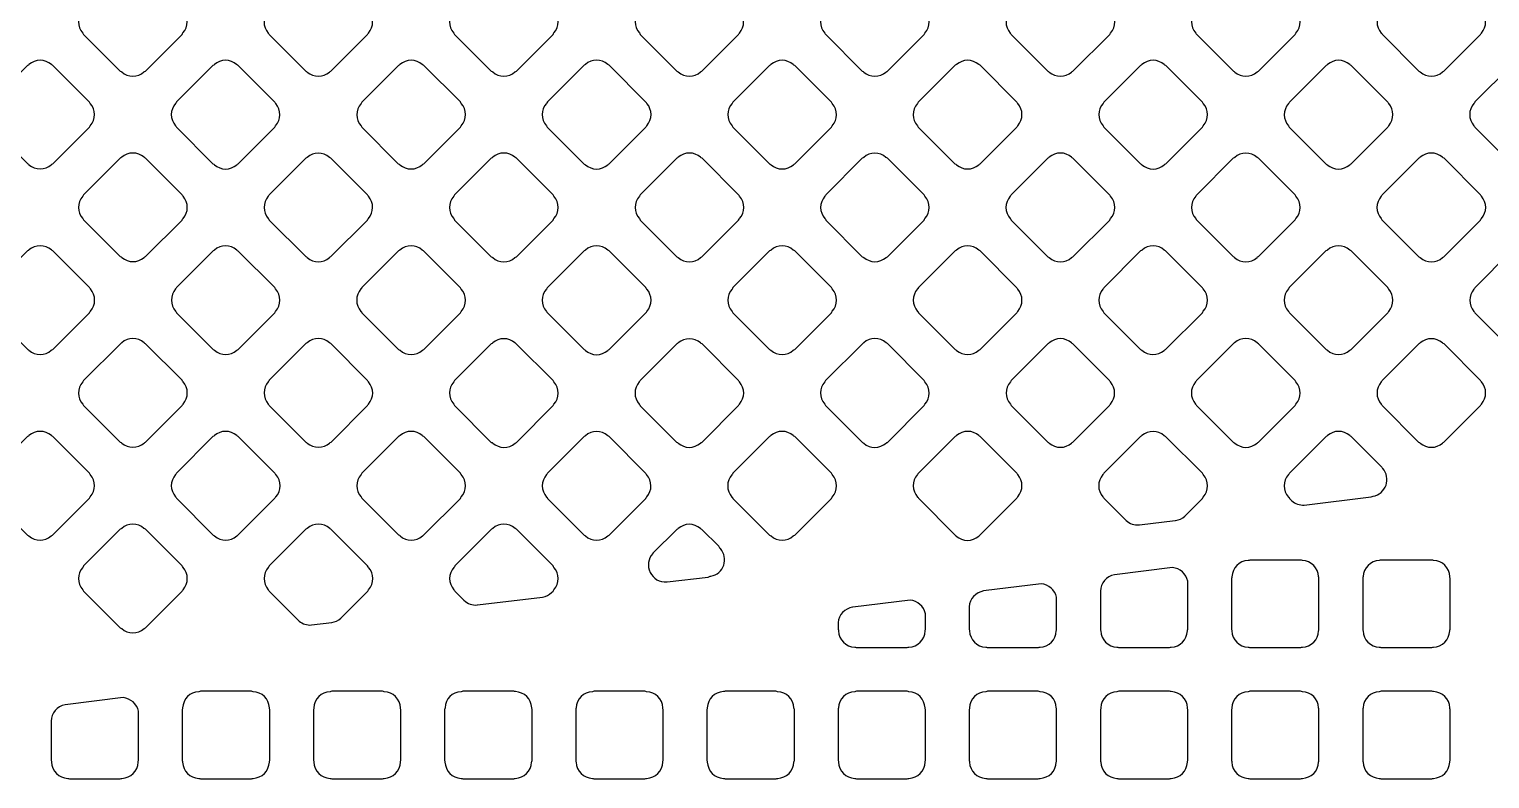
# Model space of a CAD drawing. Extents: x 0 to 248, y 0 to 175.
# Drawn here: x 83.18 to 84.877, y 144.483 to 145.354 of the extents above; entities that cross this region are included whole.
import ezdxf

# ---------------------------------------------------------------- set-up
doc = ezdxf.new("R2010")
doc.units = 0
doc.layers.add('gbr-dxf', color=7, linetype='Continuous')

msp = doc.modelspace()

# ---------------------------------------------------------------- linework, layer by layer
at = {"layer": 'gbr-dxf', "linetype": 'Continuous'}
for points in [[(83.2422, 145.3494, -0.096117), (83.2432, 145.3477), (83.2858, 145.3051, -0.09197), (83.2874, 145.3042, 0.37889), (83.3133, 145.3042, -0.096117), (83.315, 145.3052), (83.3576, 145.3478, -0.095895), (83.3586, 145.3495, 0.378934), (83.3586, 145.3754, -0.082876), (83.3577, 145.3768), (83.3149, 145.4196, -0.087645), (83.3134, 145.4205, 0.379206), (83.2874, 145.4205, -0.096458), (83.2858, 145.4195), (83.2432, 145.377, -0.096627), (83.2423, 145.3753, 0.3795)], [(83.4577, 145.3754, 0.37903), (83.4577, 145.3494, -0.104215), (83.4587, 145.3476), (83.5012, 145.3051, -0.099645), (83.503, 145.3041, 0.379169), (83.5289, 145.3041, -0.095956), (83.5305, 145.3051), (83.5731, 145.3477, -0.096332), (83.5741, 145.3493, 0.379308), (83.5741, 145.3753, -0.107677), (83.5731, 145.3771), (83.5306, 145.4197, -0.096328), (83.5289, 145.4207, 0.379112), (83.503, 145.4207, -0.096614), (83.5013, 145.4197), (83.4586, 145.377, -0.096539)], [(83.6733, 145.3494, -0.09601), (83.6743, 145.3478), (83.7169, 145.3052, -0.092398), (83.7185, 145.3042, 0.379422), (83.7444, 145.3042, -0.096625), (83.7461, 145.3052), (83.7887, 145.3478, -0.096111), (83.7897, 145.3495, 0.37981), (83.7897, 145.3755, -0.099964), (83.7887, 145.3772), (83.7463, 145.4195, -0.104264), (83.7445, 145.4206, 0.3795), (83.7186, 145.4206, -0.096614), (83.7169, 145.4196), (83.6743, 145.377, -0.096539), (83.6733, 145.3754, 0.378699)], [(83.8888, 145.3755, 0.379249), (83.8889, 145.3495, -0.100399), (83.8899, 145.3478), (83.9325, 145.3052, -0.096627), (83.9341, 145.3042, 0.37981), (83.9601, 145.3042, -0.096625), (83.9617, 145.3052), (84.0042, 145.3477, -0.096332), (84.0052, 145.3494, 0.379308), (84.0052, 145.3753, -0.095968), (84.0042, 145.3769), (83.9616, 145.4196, -0.100093), (83.9599, 145.4206, 0.379112), (83.9339, 145.4206, -0.096614), (83.9323, 145.4196), (83.8898, 145.3771, -0.096539)], [(84.1044, 145.3494, -0.103999), (84.1054, 145.3476), (84.1479, 145.3051, -0.100073), (84.1496, 145.3041, 0.378647), (84.1755, 145.3041, -0.095383), (84.1772, 145.3051), (84.2199, 145.3478, -0.096036), (84.2208, 145.3494, 0.37829), (84.2208, 145.3753, -0.091854), (84.2199, 145.3769), (84.1772, 145.4196, -0.095796), (84.1755, 145.4206, 0.379347), (84.1496, 145.4206, -0.096458), (84.1479, 145.4196), (84.1054, 145.377, -0.096627), (84.1044, 145.3754, 0.3795)], [(84.3199, 145.3494, -0.099643), (84.3209, 145.3477), (84.3635, 145.3051, -0.096099), (84.3652, 145.3041, 0.378309), (84.3911, 145.3041, -0.095487), (84.3927, 145.3051), (84.4354, 145.3478, -0.095701), (84.4364, 145.3494, 0.378841), (84.4363, 145.3753, -0.096475), (84.4354, 145.377), (84.3928, 145.4196, -0.100299), (84.3911, 145.4206, 0.378645), (84.3652, 145.4206, -0.096355), (84.3635, 145.4196), (84.3209, 145.377, -0.096328), (84.3199, 145.3753, 0.379175)], [(84.5354, 145.3753, 0.379035), (84.5354, 145.3493, -0.083163), (84.5363, 145.3479), (84.5791, 145.3051, -0.095701), (84.5807, 145.3041, 0.379169), (84.6067, 145.3042, -0.095956), (84.6083, 145.3051), (84.6509, 145.3477, -0.096111), (84.6519, 145.3494, 0.37981), (84.6519, 145.3754, -0.096458), (84.6509, 145.377), (84.6084, 145.4196, -0.100824), (84.6066, 145.4206, 0.379523), (84.5807, 145.4206, -0.096265), (84.579, 145.4196), (84.5363, 145.3769, -0.096405)], [(84.751, 145.3494, -0.087613), (84.7519, 145.3479), (84.7945, 145.3052, -0.099849), (84.7962, 145.3042, 0.37889), (84.8222, 145.3043, -0.096117), (84.8238, 145.3052), (84.8663, 145.3478, -0.095895), (84.8673, 145.3494, 0.379201), (84.8673, 145.3754, -0.092348), (84.8663, 145.3769), (84.8238, 145.4195, -0.096111), (84.8221, 145.4205, 0.379731), (84.7962, 145.4205, -0.096458), (84.7945, 145.4195), (84.752, 145.377, -0.096627), (84.751, 145.3753, 0.3795)], [(83.1346, 145.2417, -0.092348), (83.1355, 145.2401), (83.1782, 145.1974, -0.088202), (83.1797, 145.1965, 0.379308), (83.2056, 145.1965, -0.09601), (83.2073, 145.1974), (83.2499, 145.2401, -0.096227), (83.2509, 145.2417, 0.378952), (83.2509, 145.2677, -0.087946), (83.25, 145.2691), (83.2072, 145.3119, -0.092456), (83.2057, 145.3128, 0.37947), (83.1797, 145.3128, -0.096458), (83.1781, 145.3118), (83.1355, 145.2693, -0.096627), (83.1346, 145.2676, 0.379731)], [(83.35, 145.2677, 0.379249), (83.35, 145.2417, -0.104392), (83.351, 145.2399), (83.3935, 145.1974, -0.100476), (83.3952, 145.1964, 0.37981), (83.4212, 145.1964, -0.096625), (83.4229, 145.1974), (83.4654, 145.2399, -0.096332), (83.4663, 145.2416, 0.379451), (83.4664, 145.2675, -0.092052), (83.4654, 145.2691), (83.4227, 145.3118, -0.096206), (83.421, 145.3128, 0.378939), (83.3951, 145.3128, -0.096614), (83.3935, 145.3118), (83.351, 145.2693, -0.096195)], [(83.5655, 145.2415, -0.096265), (83.5664, 145.2399), (83.6088, 145.1975, -0.107104), (83.6107, 145.1964, 0.379169), (83.6366, 145.1965, -0.095956), (83.6383, 145.1974), (83.6809, 145.24, -0.096111), (83.6819, 145.2417, 0.37981), (83.6819, 145.2677, -0.100399), (83.6809, 145.2694), (83.6385, 145.3117, -0.104691), (83.6367, 145.3128, 0.379731), (83.6107, 145.3128, -0.096723), (83.6091, 145.3118), (83.5664, 145.2691, -0.096627), (83.5655, 145.2675, 0.379523)], [(83.781, 145.2417, -0.087946), (83.7819, 145.2402), (83.8248, 145.1972, -0.083374), (83.8262, 145.1964, 0.379422), (83.8522, 145.1964, -0.096625), (83.8538, 145.1974), (83.8966, 145.2401, -0.096111), (83.8975, 145.2417, 0.379308), (83.8976, 145.2677, -0.092061), (83.8966, 145.2692), (83.8539, 145.312, -0.096227), (83.8522, 145.3129, 0.37947), (83.8263, 145.3129, -0.096458), (83.8246, 145.3119), (83.782, 145.2693, -0.096627), (83.781, 145.2676, 0.379357)], [(83.9966, 145.2676, 0.379249), (83.9966, 145.2416, -0.088014), (83.9975, 145.2402), (84.0402, 145.1975, -0.100824), (84.0419, 145.1965, 0.379092), (84.0679, 145.1964, -0.095378), (84.0695, 145.1974), (84.1121, 145.24, -0.095701), (84.113, 145.2416, 0.37829), (84.113, 145.2675, -0.091842), (84.1121, 145.2691), (84.0694, 145.3118, -0.095895), (84.0677, 145.3128, 0.379116), (84.0418, 145.3128, -0.096614), (84.0401, 145.3118), (83.9976, 145.2692, -0.096539)], [(84.2121, 145.2675, 0.378853), (84.2121, 145.2416, -0.092162), (84.213, 145.24), (84.2556, 145.1974, -0.103868), (84.2574, 145.1964, 0.379582), (84.2833, 145.1964, -0.095649), (84.285, 145.1974), (84.3276, 145.2401, -0.096036), (84.3286, 145.2417, 0.37857), (84.3286, 145.2676, -0.087946), (84.3277, 145.2691), (84.2849, 145.3119, -0.092398), (84.2833, 145.3128, 0.378784), (84.2574, 145.3128, -0.095383), (84.2558, 145.3119), (84.213, 145.2691, -0.096036)], [(84.4277, 145.2676, 0.378563), (84.4277, 145.2417, -0.099971), (84.4287, 145.2399), (84.4713, 145.1973, -0.096328), (84.4729, 145.1964, 0.379422), (84.4989, 145.1964, -0.096625), (84.5005, 145.1974), (84.5431, 145.24, -0.096332), (84.5441, 145.2416, 0.379451), (84.5441, 145.2676, -0.096117), (84.5432, 145.2692), (84.5005, 145.3118, -0.099744), (84.4988, 145.3128, 0.378391), (84.4729, 145.3128, -0.096355), (84.4713, 145.3118), (84.4286, 145.2692, -0.095686)], [(84.6432, 145.2416, -0.087916), (84.6441, 145.2401), (84.6869, 145.1972, -0.083549), (84.6883, 145.1964, 0.379201), (84.7143, 145.1964, -0.096625), (84.7159, 145.1974), (84.7586, 145.2401, -0.096111), (84.7596, 145.2417, 0.379308), (84.7596, 145.2677, -0.092315), (84.7587, 145.2692), (84.7161, 145.3118, -0.096527), (84.7144, 145.3128, 0.37947), (84.6885, 145.3128, -0.096458), (84.6868, 145.3118), (84.6442, 145.2692, -0.096857), (84.6432, 145.2675, 0.3795)], [(84.8587, 145.2416, -0.087784), (84.8596, 145.2402), (84.9023, 145.1975, -0.100476), (84.904, 145.1964, 0.37981), (84.93, 145.1964, -0.096625), (84.9316, 145.1974), (84.9741, 145.2399, -0.096111), (84.9751, 145.2416, 0.37981), (84.9751, 145.2675, -0.091954), (84.9742, 145.2691), (84.9315, 145.3118, -0.096111), (84.9298, 145.3128, 0.379731), (84.9039, 145.3128, -0.096458), (84.9022, 145.3118), (84.8597, 145.2693, -0.096627), (84.8587, 145.2676, 0.379731)], [(83.2422, 145.1339, -0.087784), (83.2431, 145.1325), (83.2858, 145.0898, -0.100151), (83.2876, 145.0888, 0.37981), (83.3135, 145.0888, -0.095956), (83.3152, 145.0897), (83.3577, 145.1322, -0.096111), (83.3587, 145.1339, 0.37981), (83.3587, 145.1598, -0.092418), (83.3577, 145.1614), (83.315, 145.2041, -0.096857), (83.3134, 145.2051, 0.379731), (83.2874, 145.2051, -0.096458), (83.2857, 145.2041), (83.2432, 145.1616, -0.096627), (83.2422, 145.1599, 0.379731)], [(83.4578, 145.1598, 0.37947), (83.4578, 145.1339, -0.104392), (83.4589, 145.1321), (83.5012, 145.0897, -0.100151), (83.5029, 145.0887, 0.37981), (83.5289, 145.0887, -0.095956), (83.5305, 145.0897), (83.5731, 145.1322, -0.096332), (83.574, 145.1339, 0.379451), (83.5741, 145.1598, -0.092052), (83.5731, 145.1614), (83.5305, 145.204, -0.096206), (83.5288, 145.205, 0.378699), (83.5029, 145.205, -0.09601), (83.5013, 145.204), (83.4588, 145.1615, -0.096328)], [(83.6732, 145.1339, -0.103884), (83.6742, 145.1321), (83.7168, 145.0896, -0.099605), (83.7185, 145.0886, 0.378847), (83.7444, 145.0886, -0.096259), (83.746, 145.0895), (83.7887, 145.1322, -0.095895), (83.7897, 145.1338, 0.37889), (83.7897, 145.1598, -0.1082), (83.7886, 145.1616), (83.7461, 145.2042, -0.096539), (83.7444, 145.2051, 0.379249), (83.7185, 145.2051, -0.096458), (83.7168, 145.2041), (83.6742, 145.1615, -0.096627), (83.6732, 145.1598, 0.379523)], [(83.8889, 145.1339, -0.096625), (83.8898, 145.1322), (83.9325, 145.0896, -0.092898), (83.9341, 145.0886, 0.379237), (83.96, 145.0886, -0.096031), (83.9617, 145.0896), (84.0043, 145.1322, -0.095916), (84.0053, 145.1339, 0.379465), (84.0053, 145.1598, -0.10047), (84.0043, 145.1616), (83.9618, 145.204, -0.10399), (83.96, 145.2051, 0.379731), (83.9341, 145.2051, -0.096458), (83.9324, 145.2041), (83.8898, 145.1615, -0.096627), (83.8889, 145.1599, 0.379731)], [(84.1045, 145.1339, -0.099971), (84.1055, 145.1322), (84.148, 145.0896, -0.096301), (84.1497, 145.0887, 0.378309), (84.1756, 145.0887, -0.095383), (84.1772, 145.0896), (84.2198, 145.1322, -0.095701), (84.2208, 145.1339, 0.378841), (84.2207, 145.1598, -0.096259), (84.2198, 145.1614), (84.1772, 145.204, -0.100073), (84.1755, 145.205, 0.378645), (84.1496, 145.205, -0.096217), (84.1479, 145.204), (84.1054, 145.1615, -0.095916), (84.1045, 145.1599, 0.379175)], [(84.3198, 145.1598, 0.378901), (84.3199, 145.1338, -0.096117), (84.3208, 145.1322), (84.3636, 145.0895, -0.091578), (84.3651, 145.0885, 0.379201), (84.3911, 145.0885, -0.096625), (84.3927, 145.0895), (84.4354, 145.1322, -0.096111), (84.4364, 145.1339, 0.379423), (84.4364, 145.1598, -0.083262), (84.4355, 145.1612), (84.3926, 145.2042, -0.087529), (84.3911, 145.2051, 0.378406), (84.3652, 145.2051, -0.09601), (84.3636, 145.2041), (84.3208, 145.1614, -0.096036)], [(84.5355, 145.1338, -0.10047), (84.5365, 145.1321), (84.579, 145.0897, -0.096111), (84.5806, 145.0887, 0.37981), (84.6066, 145.0887, -0.095956), (84.6082, 145.0897), (84.6508, 145.1323, -0.096332), (84.6518, 145.1339, 0.379511), (84.6518, 145.1599, -0.096117), (84.6508, 145.1615), (84.6083, 145.204, -0.099933), (84.6066, 145.205, 0.379206), (84.5807, 145.205, -0.096723), (84.579, 145.204), (84.5365, 145.1615, -0.096627), (84.5355, 145.1598, 0.379731)], [(84.7509, 145.1338, -0.083163), (84.7517, 145.1324), (84.7946, 145.0896, -0.095701), (84.7962, 145.0886, 0.379169), (84.8222, 145.0886, -0.095956), (84.8238, 145.0896), (84.8664, 145.1322, -0.096111), (84.8674, 145.1339, 0.37981), (84.8674, 145.1598, -0.096458), (84.8664, 145.1615), (84.8239, 145.2041, -0.100519), (84.8221, 145.2051, 0.379731), (84.7962, 145.2051, -0.096458), (84.7945, 145.2041), (84.7519, 145.1614, -0.096627), (84.7509, 145.1598, 0.379523)], [(83.1344, 145.0261, -0.087784), (83.1353, 145.0247), (83.1783, 144.9817, -0.083651), (83.1797, 144.9809, 0.37981), (83.2056, 144.9809, -0.095956), (83.2073, 144.9818), (83.25, 145.0246, -0.096332), (83.251, 145.0262, 0.37981), (83.251, 145.0522, -0.092348), (83.25, 145.0537), (83.2073, 145.0964, -0.096111), (83.2057, 145.0974, 0.379731), (83.1797, 145.0974, -0.096458), (83.1781, 145.0964), (83.1354, 145.0538, -0.096627), (83.1344, 145.0521, 0.379731)], [(83.3501, 145.0262, -0.099971), (83.3511, 145.0245), (83.3936, 144.982, -0.096328), (83.3953, 144.981, 0.379422), (83.4212, 144.981, -0.096625), (83.4229, 144.982), (83.4653, 145.0245, -0.096332), (83.4663, 145.0261, 0.37981), (83.4663, 145.0521, -0.096625), (83.4653, 145.0538), (83.4229, 145.0962, -0.100151), (83.4212, 145.0972, 0.3795), (83.3952, 145.0972, -0.096259), (83.3936, 145.0963), (83.3511, 145.0538, -0.096227), (83.3501, 145.0521, 0.378699)], [(83.5654, 145.0261, -0.092348), (83.5664, 145.0246), (83.609, 144.982, -0.10399), (83.6108, 144.9809, 0.37981), (83.6368, 144.9809, -0.095956), (83.6384, 144.9819), (83.6809, 145.0244, -0.096111), (83.6819, 145.0261, 0.379511), (83.6819, 145.052, -0.08785), (83.681, 145.0535), (83.6381, 145.0963, -0.092016), (83.6366, 145.0973, 0.379206), (83.6106, 145.0973, -0.096475), (83.609, 145.0963), (83.5664, 145.0537, -0.096627), (83.5654, 145.0521, 0.379731)], [(83.781, 145.052, 0.37903), (83.781, 145.026, -0.100266), (83.782, 145.0243), (83.8246, 144.9817, -0.095987), (83.8263, 144.9807, 0.378513), (83.8522, 144.9807, -0.095527), (83.8538, 144.9817), (83.8966, 145.0245, -0.096036), (83.8976, 145.0261, 0.37829), (83.8976, 145.052, -0.095883), (83.8966, 145.0537), (83.8539, 145.0963, -0.099849), (83.8522, 145.0973, 0.379116), (83.8263, 145.0973, -0.096259), (83.8247, 145.0963), (83.7819, 145.0536, -0.096227)], [(83.9966, 145.0261, -0.095883), (83.9976, 145.0245), (84.0403, 144.9818, -0.092187), (84.0418, 144.9809, 0.37902), (84.0678, 144.9809, -0.095649), (84.0694, 144.9818), (84.1121, 145.0245, -0.095394), (84.1131, 145.0262, 0.378847), (84.113, 145.0521, -0.100082), (84.112, 145.0538), (84.0696, 145.0963, -0.103673), (84.0678, 145.0973, 0.378611), (84.0419, 145.0973, -0.095383), (84.0403, 145.0963), (83.9976, 145.0537, -0.096206), (83.9966, 145.052, 0.378338)], [(84.2121, 145.0521, 0.378901), (84.2122, 145.0261, -0.09221), (84.2131, 145.0246), (84.2559, 144.9817, -0.088093), (84.2574, 144.9808, 0.379201), (84.2834, 144.9809, -0.096625), (84.285, 144.9818), (84.3276, 145.0244, -0.096332), (84.3286, 145.0261, 0.379423), (84.3286, 145.052, -0.087284), (84.3277, 145.0535), (84.2848, 145.0964, -0.091508), (84.2833, 145.0973, 0.378406), (84.2574, 145.0973, -0.096528), (84.2557, 145.0963), (84.2131, 145.0537, -0.096036)], [(84.4276, 145.052, 0.379249), (84.4277, 145.026, -0.095956), (84.4286, 145.0244), (84.4712, 144.9818, -0.092072), (84.4728, 144.9809, 0.379451), (84.4987, 144.9808, -0.096117), (84.5004, 144.9818), (84.5431, 145.0246, -0.095895), (84.5441, 145.0262, 0.379201), (84.5441, 145.0522, -0.083317), (84.5432, 145.0536), (84.5004, 145.0964, -0.088202), (84.4989, 145.0973, 0.3795), (84.473, 145.0973, -0.096259), (84.4713, 145.0963), (84.4286, 145.0536, -0.096539)], [(84.6432, 145.0521, 0.379249), (84.6432, 145.0261, -0.10047), (84.6442, 145.0244), (84.6868, 144.9818, -0.096332), (84.6884, 144.9809, 0.37981), (84.7144, 144.9809, -0.096625), (84.716, 144.9818), (84.7586, 145.0244, -0.096332), (84.7596, 145.0261, 0.379451), (84.7596, 145.052, -0.096259), (84.7587, 145.0537), (84.716, 145.0963, -0.100215), (84.7143, 145.0973, 0.378939), (84.6884, 145.0973, -0.096614), (84.6867, 145.0963), (84.6441, 145.0537, -0.096195)], [(84.8587, 145.0519, 0.37903), (84.8587, 145.026, -0.083636), (84.8596, 145.0246), (84.9023, 144.9819, -0.095895), (84.9039, 144.9809, 0.378847), (84.9299, 144.9809, -0.096117), (84.9315, 144.9819), (84.9742, 145.0246, -0.095895), (84.9751, 145.0262, 0.379201), (84.9751, 145.0521, -0.096625), (84.9741, 145.0538), (84.9317, 145.0962, -0.100151), (84.9299, 145.0973, 0.3795), (84.904, 145.0973, -0.096259), (84.9023, 145.0963), (84.8596, 145.0536, -0.096227)], [(83.2422, 144.9183, -0.083262), (83.2431, 144.9169), (83.2858, 144.8742, -0.096328), (83.2875, 144.8732, 0.379422), (83.3134, 144.8732, -0.096625), (83.3151, 144.8742), (83.3577, 144.9168, -0.096111), (83.3587, 144.9185, 0.37981), (83.3587, 144.9444, -0.096458), (83.3577, 144.9461), (83.3152, 144.9885, -0.100824), (83.3135, 144.9896, 0.3795), (83.2875, 144.9896, -0.096614), (83.2859, 144.9886), (83.2432, 144.9459, -0.096539), (83.2422, 144.9442, 0.378699)], [(83.4578, 144.9185, -0.09601), (83.4587, 144.9169), (83.5015, 144.8741, -0.092398), (83.5031, 144.8732, 0.379422), (83.529, 144.8732, -0.096625), (83.5307, 144.8742), (83.5731, 144.9167, -0.096332), (83.5741, 144.9183, 0.37981), (83.5741, 144.9443, -0.10047), (83.5731, 144.946), (83.5304, 144.9887, -0.088202), (83.5289, 144.9896, 0.379357), (83.503, 144.9896, -0.096507), (83.5013, 144.9887), (83.4588, 144.9461, -0.096423), (83.4578, 144.9444, 0.379)], [(83.6733, 144.9184, -0.099971), (83.6743, 144.9167), (83.7169, 144.874, -0.096328), (83.7186, 144.8731, 0.378897), (83.7445, 144.873, -0.096031), (83.7461, 144.874), (83.7887, 144.9166, -0.095701), (83.7897, 144.9182, 0.378427), (83.7897, 144.9441, -0.096507), (83.7887, 144.9458), (83.7458, 144.9886, -0.083725), (83.7444, 144.9895, 0.378884), (83.7185, 144.9895, -0.096614), (83.7169, 144.9885), (83.6743, 144.9459, -0.096539), (83.6733, 144.9443, 0.378699)], [(83.8888, 144.9183, -0.10813), (83.8899, 144.9164), (83.9322, 144.8741, -0.104211), (83.934, 144.8731, 0.379052), (83.9599, 144.8731, -0.096117), (83.9616, 144.874), (84.0043, 144.9167, -0.096036), (84.0052, 144.9183, 0.37857), (84.0052, 144.9443, -0.103956), (84.0042, 144.946), (83.9619, 144.9884, -0.107982), (83.96, 144.9894, 0.378945), (83.9341, 144.9894, -0.096367), (83.9324, 144.9885), (83.8898, 144.9458, -0.095997), (83.8888, 144.9442, 0.378438)], [(84.1043, 144.9443, 0.378661), (84.1043, 144.9184, -0.092061), (84.1053, 144.9168), (84.1481, 144.874, -0.087865), (84.1496, 144.873, 0.379422), (84.1756, 144.8731, -0.096625), (84.1772, 144.874), (84.2198, 144.9167, -0.096111), (84.2208, 144.9183, 0.379423), (84.2208, 144.9442, -0.103506), (84.2198, 144.946), (84.1771, 144.9887, -0.091455), (84.1756, 144.9896, 0.378406), (84.1497, 144.9896, -0.09601), (84.1481, 144.9886), (84.1053, 144.9459, -0.096036)], [(84.32, 144.9183, -0.096458), (84.321, 144.9167), (84.3635, 144.8741, -0.092289), (84.3651, 144.8732, 0.37981), (84.3911, 144.8732, -0.096625), (84.3927, 144.8742), (84.4352, 144.9167, -0.096332), (84.4362, 144.9183, 0.37981), (84.4362, 144.9443, -0.10047), (84.4352, 144.946), (84.3926, 144.9886, -0.088202), (84.3911, 144.9895, 0.379731), (84.3652, 144.9895, -0.096458), (84.3635, 144.9885), (84.321, 144.946, -0.096423), (84.32, 144.9443, 0.379731)], [(84.5353, 144.9183, -0.092348), (84.5363, 144.9167), (84.5789, 144.8741, -0.104311), (84.5807, 144.8731, 0.37981), (84.6067, 144.8731, -0.096625), (84.6083, 144.8741), (84.6509, 144.9167, -0.096111), (84.6519, 144.9183, 0.37981), (84.6519, 144.9443, -0.088014), (84.651, 144.9458), (84.6082, 144.9886, -0.092233), (84.6066, 144.9896, 0.379731), (84.5806, 144.9896, -0.096458), (84.579, 144.9886), (84.5363, 144.9459, -0.096627), (84.5353, 144.9443, 0.379731)], [(84.751, 144.9183, -0.095866), (84.7519, 144.9167), (84.7944, 144.8743, -0.10771), (84.7962, 144.8732, 0.379422), (84.8222, 144.8732, -0.095956), (84.8238, 144.8742), (84.8663, 144.9167, -0.096332), (84.8673, 144.9184, 0.379511), (84.8673, 144.9443, -0.100082), (84.8663, 144.946), (84.8239, 144.9884, -0.103849), (84.8221, 144.9895, 0.378884), (84.7962, 144.9895, -0.096614), (84.7945, 144.9885), (84.7519, 144.9459, -0.095895), (84.751, 144.9442, 0.378699)], [(83.1344, 144.8105, -0.10047), (83.1354, 144.8088), (83.1779, 144.7663, -0.096111), (83.1795, 144.7653, 0.37981), (83.2055, 144.7653, -0.095956), (83.2072, 144.7663), (83.2499, 144.809, -0.096111), (83.2509, 144.8107, 0.37981), (83.2509, 144.8366, -0.096458), (83.2499, 144.8383), (83.2074, 144.8808, -0.100824), (83.2057, 144.8818, 0.379731), (83.1797, 144.8818, -0.096723), (83.1781, 144.8808), (83.1354, 144.8381, -0.096627), (83.1344, 144.8365, 0.379731)], [(83.35, 144.8107, -0.095968), (83.351, 144.8091), (83.3937, 144.7663, -0.092398), (83.3953, 144.7654, 0.379422), (83.4212, 144.7654, -0.096625), (83.4229, 144.7664), (83.4655, 144.809, -0.096111), (83.4665, 144.8106, 0.379451), (83.4665, 144.8366, -0.100588), (83.4655, 144.8383), (83.4229, 144.8808, -0.104101), (83.4211, 144.8819, 0.379249), (83.3952, 144.8818, -0.096458), (83.3935, 144.8809), (83.351, 144.8383, -0.096627), (83.35, 144.8366, 0.379357)], [(83.5656, 144.8366, 0.37947), (83.5656, 144.8106, -0.087784), (83.5665, 144.8091), (83.6092, 144.7664, -0.100151), (83.6109, 144.7654, 0.379092), (83.6368, 144.7654, -0.095383), (83.6385, 144.7664), (83.681, 144.8089, -0.095686), (83.682, 144.8106, 0.37829), (83.682, 144.8365, -0.091854), (83.6811, 144.838), (83.6383, 144.8808, -0.095796), (83.6367, 144.8818, 0.378877), (83.6108, 144.8818, -0.095862), (83.6091, 144.8808), (83.5665, 144.8382, -0.096423)], [(83.7811, 144.8105, -0.095866), (83.7821, 144.8089), (83.8247, 144.7662, -0.092121), (83.8263, 144.7653, 0.378309), (83.8522, 144.7653, -0.096031), (83.8538, 144.7663), (83.8965, 144.8089, -0.096036), (83.8975, 144.8106, 0.378841), (83.8974, 144.8365, -0.083226), (83.8966, 144.8379), (83.8537, 144.8808, -0.087648), (83.8522, 144.8817, 0.378645), (83.8263, 144.8817, -0.096367), (83.8247, 144.8807), (83.7821, 144.8381, -0.096227), (83.7811, 144.8365, 0.379175)], [(83.9965, 144.8105, -0.095487), (83.9974, 144.8089), (84.04, 144.7663, -0.107585), (84.0419, 144.7653, 0.378841), (84.0678, 144.7653, -0.09601), (84.0694, 144.7662), (84.1121, 144.8089, -0.096227), (84.113, 144.8105, 0.379035), (84.1131, 144.8365, -0.099971), (84.1121, 144.8382), (84.0695, 144.8807, -0.103829), (84.0677, 144.8818, 0.378406), (84.0418, 144.8818, -0.09601), (84.0402, 144.8808), (83.9975, 144.8381, -0.096527), (83.9965, 144.8364, 0.378967)], [(84.2121, 144.8365, 0.379411), (84.2122, 144.8105, -0.08798), (84.2131, 144.809), (84.2567, 144.7654, -0.034714), (84.2571, 144.7651, 0.379494), (84.2834, 144.7651, -0.060893), (84.2842, 144.7656), (84.3276, 144.809, -0.096332), (84.3286, 144.8107, 0.379451), (84.3286, 144.8366, -0.092162), (84.3276, 144.8382), (84.285, 144.8808, -0.095796), (84.2834, 144.8818, 0.378699), (84.2575, 144.8818, -0.09601), (84.2558, 144.8808), (84.2131, 144.8381, -0.096328)], [(84.4276, 144.8106, -0.087946), (84.4285, 144.8091), (84.4541, 144.7836, -0.041878), (84.4544, 144.7834, 0.212293), (84.4697, 144.7781, -0.047093), (84.4701, 144.7781), (84.5116, 144.7831, -0.04609), (84.512, 144.7832, 0.150958), (84.5226, 144.7883), (84.5226, 144.7884), (84.5431, 144.8089, -0.096111), (84.5441, 144.8105, 0.37981), (84.5441, 144.8365, -0.092418), (84.5431, 144.8381), (84.5004, 144.8808, -0.096857), (84.4988, 144.8817, 0.379357), (84.4728, 144.8818, -0.096507), (84.4712, 144.8808), (84.4286, 144.8382, -0.096527), (84.4276, 144.8366, 0.379)], [(84.6432, 144.8365, 0.379231), (84.6432, 144.8105, -0.096117), (84.6442, 144.8089), (84.6469, 144.8061, 0.1984), (84.6614, 144.8012), (84.7392, 144.8106, -0.071708), (84.7415, 144.8114, 0.583594), (84.7527, 144.8436, -0.058235), (84.7515, 144.8452), (84.7159, 144.8809, -0.087645), (84.7144, 144.8818, 0.378877), (84.6885, 144.8818, -0.09601), (84.6869, 144.8808), (84.6442, 144.8381, -0.096328)], [(83.2421, 144.7287, 0.379249), (83.2421, 144.7028, -0.096625), (83.2431, 144.7011), (83.2856, 144.6586, -0.107961), (83.2874, 144.6576, 0.37981), (83.3134, 144.6576, -0.095956), (83.3151, 144.6586), (83.3577, 144.7012, -0.096111), (83.3587, 144.7028, 0.379451), (83.3587, 144.7288, -0.100588), (83.3577, 144.7305), (83.3151, 144.773, -0.103923), (83.3133, 144.7741, 0.378939), (83.2874, 144.7741, -0.096475), (83.2858, 144.7731), (83.2431, 144.7304, -0.096195)], [(83.4578, 144.7028, -0.092348), (83.4587, 144.7013), (83.4936, 144.6664, 0.19714), (83.5081, 144.6619), (83.5314, 144.6647, 0.14986), (83.5419, 144.6698), (83.5733, 144.7012, -0.095701), (83.5743, 144.7028, 0.378793), (83.5743, 144.7287, -0.104473), (83.5732, 144.7305), (83.5306, 144.7731, -0.091964), (83.5291, 144.7741, 0.379778), (83.5031, 144.7741, -0.096458), (83.5014, 144.7731), (83.4588, 144.7304, -0.096627), (83.4578, 144.7288, 0.379731)], [(83.6734, 144.7288, 0.378961), (83.6734, 144.7028, -0.096259), (83.6744, 144.7012), (83.6851, 144.6905), (83.6851, 144.6905, 0.212565), (83.7005, 144.6851, -0.035187), (83.7008, 144.6851), (83.7763, 144.6943), (83.7764, 144.6943, 0.151176), (83.787, 144.6995), (83.7887, 144.7012, -0.095935), (83.7897, 144.7028, 0.379465), (83.7896, 144.7287, -0.100399), (83.7886, 144.7305), (83.7461, 144.7731, -0.088207), (83.7446, 144.774, 0.379141), (83.7186, 144.774, -0.095487), (83.717, 144.773), (83.6744, 144.7304, -0.095895)], [(83.9044, 144.745, 0.667622), (83.9206, 144.7118, -0.016463), (83.9213, 144.7118), (83.9687, 144.7175, -0.063891), (83.9721, 144.7186, 0.583869), (83.9831, 144.7505, -0.06204), (83.9812, 144.7533), (83.9615, 144.7729, -0.095916), (83.9599, 144.7739, 0.378978), (83.934, 144.7739, -0.095487), (83.9323, 144.7729), (83.9046, 144.7452)], [(84.577, 144.6567, -0.089302), (84.5774, 144.6549, 0.393729), (84.5963, 144.6361, -0.088868), (84.598, 144.6357), (84.6574, 144.6357, -0.098843), (84.6593, 144.6361, 0.393729), (84.6782, 144.655, -0.095482), (84.6786, 144.6569), (84.6786, 144.7161, -0.098843), (84.6782, 144.718, 0.393729), (84.6593, 144.7368, -0.09841), (84.6574, 144.7373), (84.5984, 144.7373, -0.108918), (84.5963, 144.7367, 0.393741), (84.5775, 144.7179, -0.100535), (84.577, 144.716)], [(84.7294, 144.6568, -0.095462), (84.7298, 144.655, 0.393729), (84.7487, 144.6361, -0.092282), (84.7505, 144.6357), (84.8099, 144.6357, -0.089302), (84.8116, 144.6361, 0.393729), (84.8305, 144.6549, -0.101678), (84.831, 144.6569), (84.831, 144.7162, -0.092621), (84.8306, 144.718, 0.393729), (84.8117, 144.7369, -0.095482), (84.8099, 144.7373), (84.7506, 144.7373, -0.098843), (84.7487, 144.7368, 0.393729), (84.7299, 144.718, -0.09841), (84.7294, 144.7161)], [(84.4246, 144.6569, -0.101214), (84.425, 144.655, 0.393729), (84.4439, 144.6361, -0.092282), (84.4457, 144.6357), (84.5051, 144.6357, -0.089302), (84.5068, 144.6361, 0.393729), (84.5257, 144.6549, -0.107228), (84.5262, 144.657), (84.5262, 144.7128, 0.319092), (84.5085, 144.7286), (84.4409, 144.7202, 0.350716), (84.4246, 144.7012, -0.028064), (84.4246, 144.7009)], [(84.2722, 144.6568, -0.095462), (84.2726, 144.6549, 0.393729), (84.2915, 144.6361, -0.088868), (84.2932, 144.6357), (84.3526, 144.6357, -0.098843), (84.3545, 144.6361, 0.393729), (84.3734, 144.655, -0.088868), (84.3738, 144.6567), (84.3738, 144.6941, 0.317493), (84.3559, 144.7097), (84.2889, 144.7014, 0.349139), (84.2722, 144.6829)], [(84.1198, 144.657, -0.101214), (84.1203, 144.655, 0.393729), (84.1391, 144.6361, -0.09841), (84.141, 144.6357), (84.2002, 144.6357, -0.095462), (84.2021, 144.6361, 0.393729), (84.221, 144.655, -0.095482), (84.2214, 144.6568), (84.2214, 144.675, 0.321795), (84.2034, 144.6908), (84.1369, 144.6825), (84.1366, 144.6825, 0.342289), (84.1198, 144.6646)], [(83.3578, 144.5043, -0.089302), (83.3582, 144.5025, 0.393729), (83.3771, 144.4837, -0.09841), (83.379, 144.4832), (83.4381, 144.4832, -0.10699), (83.4401, 144.4837, 0.393729), (83.459, 144.5026, -0.095482), (83.4594, 144.5045), (83.4594, 144.5637, -0.098843), (83.459, 144.5656, 0.393729), (83.4401, 144.5844, -0.101678), (83.4381, 144.5849), (83.3791, 144.5849, -0.104567), (83.3771, 144.5844, 0.393729), (83.3582, 144.5655, -0.092282), (83.3578, 144.5638)], [(83.5102, 144.5046, -0.101214), (83.5107, 144.5026, 0.393729), (83.5295, 144.4837, -0.107228), (83.5316, 144.4832), (83.5905, 144.4832, -0.104567), (83.5925, 144.4837, 0.393729), (83.6114, 144.5026, -0.095482), (83.6118, 144.5044), (83.6118, 144.5636, -0.098843), (83.6113, 144.5655, 0.393729), (83.5925, 144.5844, -0.104195), (83.5905, 144.5849), (83.5315, 144.5849, -0.10699), (83.5295, 144.5844, 0.393729), (83.5106, 144.5655, -0.092282), (83.5102, 144.5637)], [(83.6626, 144.5045, -0.098843), (83.663, 144.5026, 0.393729), (83.6819, 144.4837, -0.101678), (83.6838, 144.4832), (83.7429, 144.4832, -0.098843), (83.7448, 144.4837, 0.393729), (83.7637, 144.5025, -0.09841), (83.7642, 144.5044), (83.7642, 144.5639, -0.089302), (83.7638, 144.5656, 0.393729), (83.7449, 144.5845, -0.09841), (83.743, 144.5849), (83.6839, 144.5849, -0.101214), (83.6819, 144.5844, 0.393729), (83.6631, 144.5656, -0.101678), (83.6626, 144.5636)], [(83.815, 144.5044, -0.098843), (83.8154, 144.5025, 0.393729), (83.8343, 144.4837, -0.09841), (83.8362, 144.4832), (83.8953, 144.4832, -0.10699), (83.8973, 144.4837, 0.393729), (83.9162, 144.5026, -0.09841), (83.9166, 144.5045), (83.9166, 144.5636, -0.101214), (83.9162, 144.5656, 0.393729), (83.8973, 144.5844, -0.101678), (83.8953, 144.5849), (83.8363, 144.5849, -0.104567), (83.8343, 144.5844, 0.393729), (83.8154, 144.5655, -0.101678), (83.815, 144.5636)], [(83.9674, 144.5044, -0.095462), (83.9679, 144.5026, 0.393729), (83.9867, 144.4837, -0.104195), (83.9887, 144.4832), (84.0477, 144.4832, -0.101214), (84.0497, 144.4837, 0.393729), (84.0685, 144.5026, -0.101678), (84.069, 144.5045), (84.069, 144.5635, -0.104567), (84.0685, 144.5655, 0.393729), (84.0496, 144.5844, -0.107228), (84.0476, 144.5849), (83.9886, 144.5849, -0.098843), (83.9867, 144.5845, 0.393729), (83.9679, 144.5656, -0.09841), (83.9674, 144.5637)], [(84.1198, 144.5046, -0.101214), (84.1203, 144.5026, 0.393729), (84.1391, 144.4837, -0.107228), (84.1412, 144.4832), (84.2001, 144.4832, -0.104567), (84.2021, 144.4837, 0.393729), (84.221, 144.5026, -0.095482), (84.2214, 144.5044), (84.2214, 144.5636, -0.098843), (84.2209, 144.5655, 0.393729), (84.2021, 144.5844, -0.104195), (84.2001, 144.5849), (84.1411, 144.5849, -0.10699), (84.1391, 144.5844, 0.393729), (84.1202, 144.5655, -0.092282), (84.1198, 144.5637)], [(84.2722, 144.5044, -0.095462), (84.2726, 144.5025, 0.393729), (84.2915, 144.4837, -0.09841), (84.2934, 144.4832), (84.3525, 144.4832, -0.10699), (84.3545, 144.4837, 0.393729), (84.3734, 144.5026, -0.088868), (84.3738, 144.5043), (84.3738, 144.5638, -0.092621), (84.3734, 144.5656, 0.393729), (84.3545, 144.5844, -0.101678), (84.3525, 144.5849), (84.2935, 144.5849, -0.104567), (84.2915, 144.5844, 0.393729), (84.2726, 144.5655, -0.09841), (84.2722, 144.5636)], [(84.4246, 144.5045, -0.101214), (84.425, 144.5026, 0.393729), (84.4439, 144.4837, -0.101678), (84.4458, 144.4832), (84.5049, 144.4832, -0.098843), (84.5068, 144.4837, 0.393729), (84.5257, 144.5025, -0.107228), (84.5262, 144.5046), (84.5262, 144.5637, -0.098843), (84.5258, 144.5656, 0.393729), (84.5069, 144.5845, -0.09841), (84.505, 144.5849), (84.4459, 144.5849, -0.101214), (84.4439, 144.5844, 0.393729), (84.4251, 144.5656, -0.104195), (84.4246, 144.5636)], [(84.577, 144.5043, -0.089302), (84.5774, 144.5025, 0.393729), (84.5963, 144.4837, -0.09841), (84.5982, 144.4832), (84.6573, 144.4832, -0.10699), (84.6593, 144.4837, 0.393729), (84.6782, 144.5026, -0.095482), (84.6786, 144.5045), (84.6786, 144.5637, -0.098843), (84.6782, 144.5656, 0.393729), (84.6593, 144.5844, -0.101678), (84.6573, 144.5849), (84.5983, 144.5849, -0.104567), (84.5963, 144.5844, 0.393729), (84.5774, 144.5655, -0.092282), (84.577, 144.5638)], [(84.7294, 144.5044, -0.095462), (84.7298, 144.5026, 0.393729), (84.7487, 144.4837, -0.101678), (84.7506, 144.4832), (84.8097, 144.4832, -0.098843), (84.8116, 144.4837, 0.393729), (84.8305, 144.5025, -0.101678), (84.831, 144.5045), (84.831, 144.5638, -0.092621), (84.8306, 144.5656, 0.393729), (84.8117, 144.5845, -0.09841), (84.8098, 144.5849), (84.7507, 144.5849, -0.101214), (84.7487, 144.5844, 0.393729), (84.7299, 144.5656, -0.09841), (84.7294, 144.5637)], [(83.2054, 144.5045, -0.101214), (83.2058, 144.5026, 0.393729), (83.2247, 144.4837, -0.101678), (83.2266, 144.4832), (83.2857, 144.4832, -0.098843), (83.2876, 144.4837, 0.393729), (83.3065, 144.5025, -0.107228), (83.307, 144.5046), (83.307, 144.5617, 0.319162), (83.2892, 144.5775), (83.2217, 144.5691, 0.351172), (83.2054, 144.5502, -0.028064), (83.2054, 144.5499)]]:
    msp.add_lwpolyline(points, format="xyb", close=True, dxfattribs=at)

doc.saveas('drawing.dxf')
